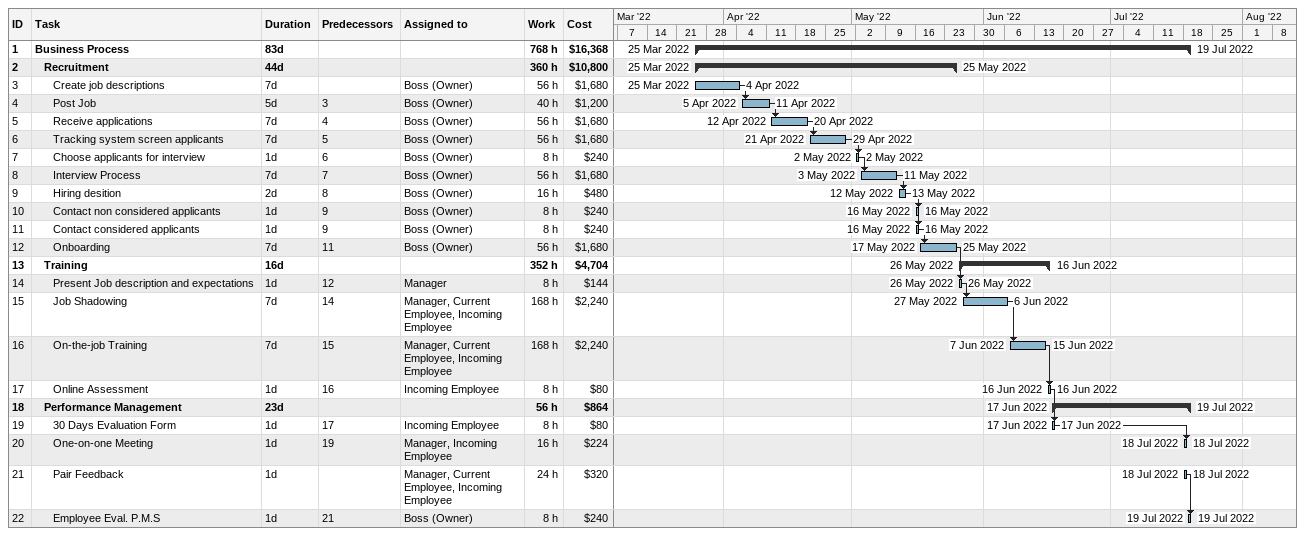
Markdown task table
| ID | Level | Task | Duration | Start | Finish | Predecessors | Resources | Work (h) | Cost ($) |
|---|---|---|---|---|---|---|---|---|---|
| 1 | 1 | **Business Process** | 83d | 2022-03-25 | 2022-07-19 |  |  | 768 | 16368 |
| 2 | 2 | **Recruitment** | 44d | 2022-03-25 | 2022-05-25 |  |  | 360 | 10800 |
| 3 | 3 | Create job descriptions | 7d | 2022-03-25 | 2022-04-04 |  | Boss (Owner) | 56 | 1680 |
| 4 | 3 | Post Job | 5d | 2022-04-05 | 2022-04-11 | 3 | Boss (Owner) | 40 | 1200 |
| 5 | 3 | Receive applications | 7d | 2022-04-12 | 2022-04-20 | 4 | Boss (Owner) | 56 | 1680 |
| 6 | 3 | Tracking system screen applicants | 7d | 2022-04-21 | 2022-04-29 | 5 | Boss (Owner) | 56 | 1680 |
| 7 | 3 | Choose applicants for interview | 1d | 2022-05-02 | 2022-05-02 | 6 | Boss (Owner) | 8 | 240 |
| 8 | 3 | Interview Process | 7d | 2022-05-03 | 2022-05-11 | 7 | Boss (Owner) | 56 | 1680 |
| 9 | 3 | Hiring desition | 2d | 2022-05-12 | 2022-05-13 | 8 | Boss (Owner) | 16 | 480 |
| 10 | 3 | Contact non considered applicants | 1d | 2022-05-16 | 2022-05-16 | 9 | Boss (Owner) | 8 | 240 |
| 11 | 3 | Contact considered applicants | 1d | 2022-05-16 | 2022-05-16 | 9 | Boss (Owner) | 8 | 240 |
| 12 | 3 | Onboarding | 7d | 2022-05-17 | 2022-05-25 | 11 | Boss (Owner) | 56 | 1680 |
| 13 | 2 | **Training** | 16d | 2022-05-26 | 2022-06-16 |  |  | 352 | 4704 |
| 14 | 3 | Present Job description and expectations | 1d | 2022-05-26 | 2022-05-26 | 12 | Manager | 8 | 144 |
| 15 | 3 | Job Shadowing | 7d | 2022-05-27 | 2022-06-06 | 14 | Manager, Current Employee, Incoming Employee | 168 | 2240 |
| 16 | 3 | On-the-job Training | 7d | 2022-06-07 | 2022-06-15 | 15 | Manager, Current Employee, Incoming Employee | 168 | 2240 |
| 17 | 3 | Online Assessment | 1d | 2022-06-16 | 2022-06-16 | 16 | Incoming Employee | 8 | 80 |
| 18 | 2 | **Performance Management** | 23d | 2022-06-17 | 2022-07-19 |  |  | 56 | 864 |
| 19 | 3 | 30 Days Evaluation Form | 1d | 2022-06-17 | 2022-06-17 | 17 | Incoming Employee | 8 | 80 |
| 20 | 3 | One-on-one Meeting | 1d | 2022-07-18 | 2022-07-18 | 19 | Manager, Incoming Employee | 16 | 224 |
| 21 | 3 | Pair Feedback | 1d | 2022-07-18 | 2022-07-18 |  | Manager, Current Employee, Incoming Employee | 24 | 320 |
| 22 | 3 | Employee Eval. P.M.S | 1d | 2022-07-19 | 2022-07-19 | 21 | Boss (Owner) | 8 | 240 |
